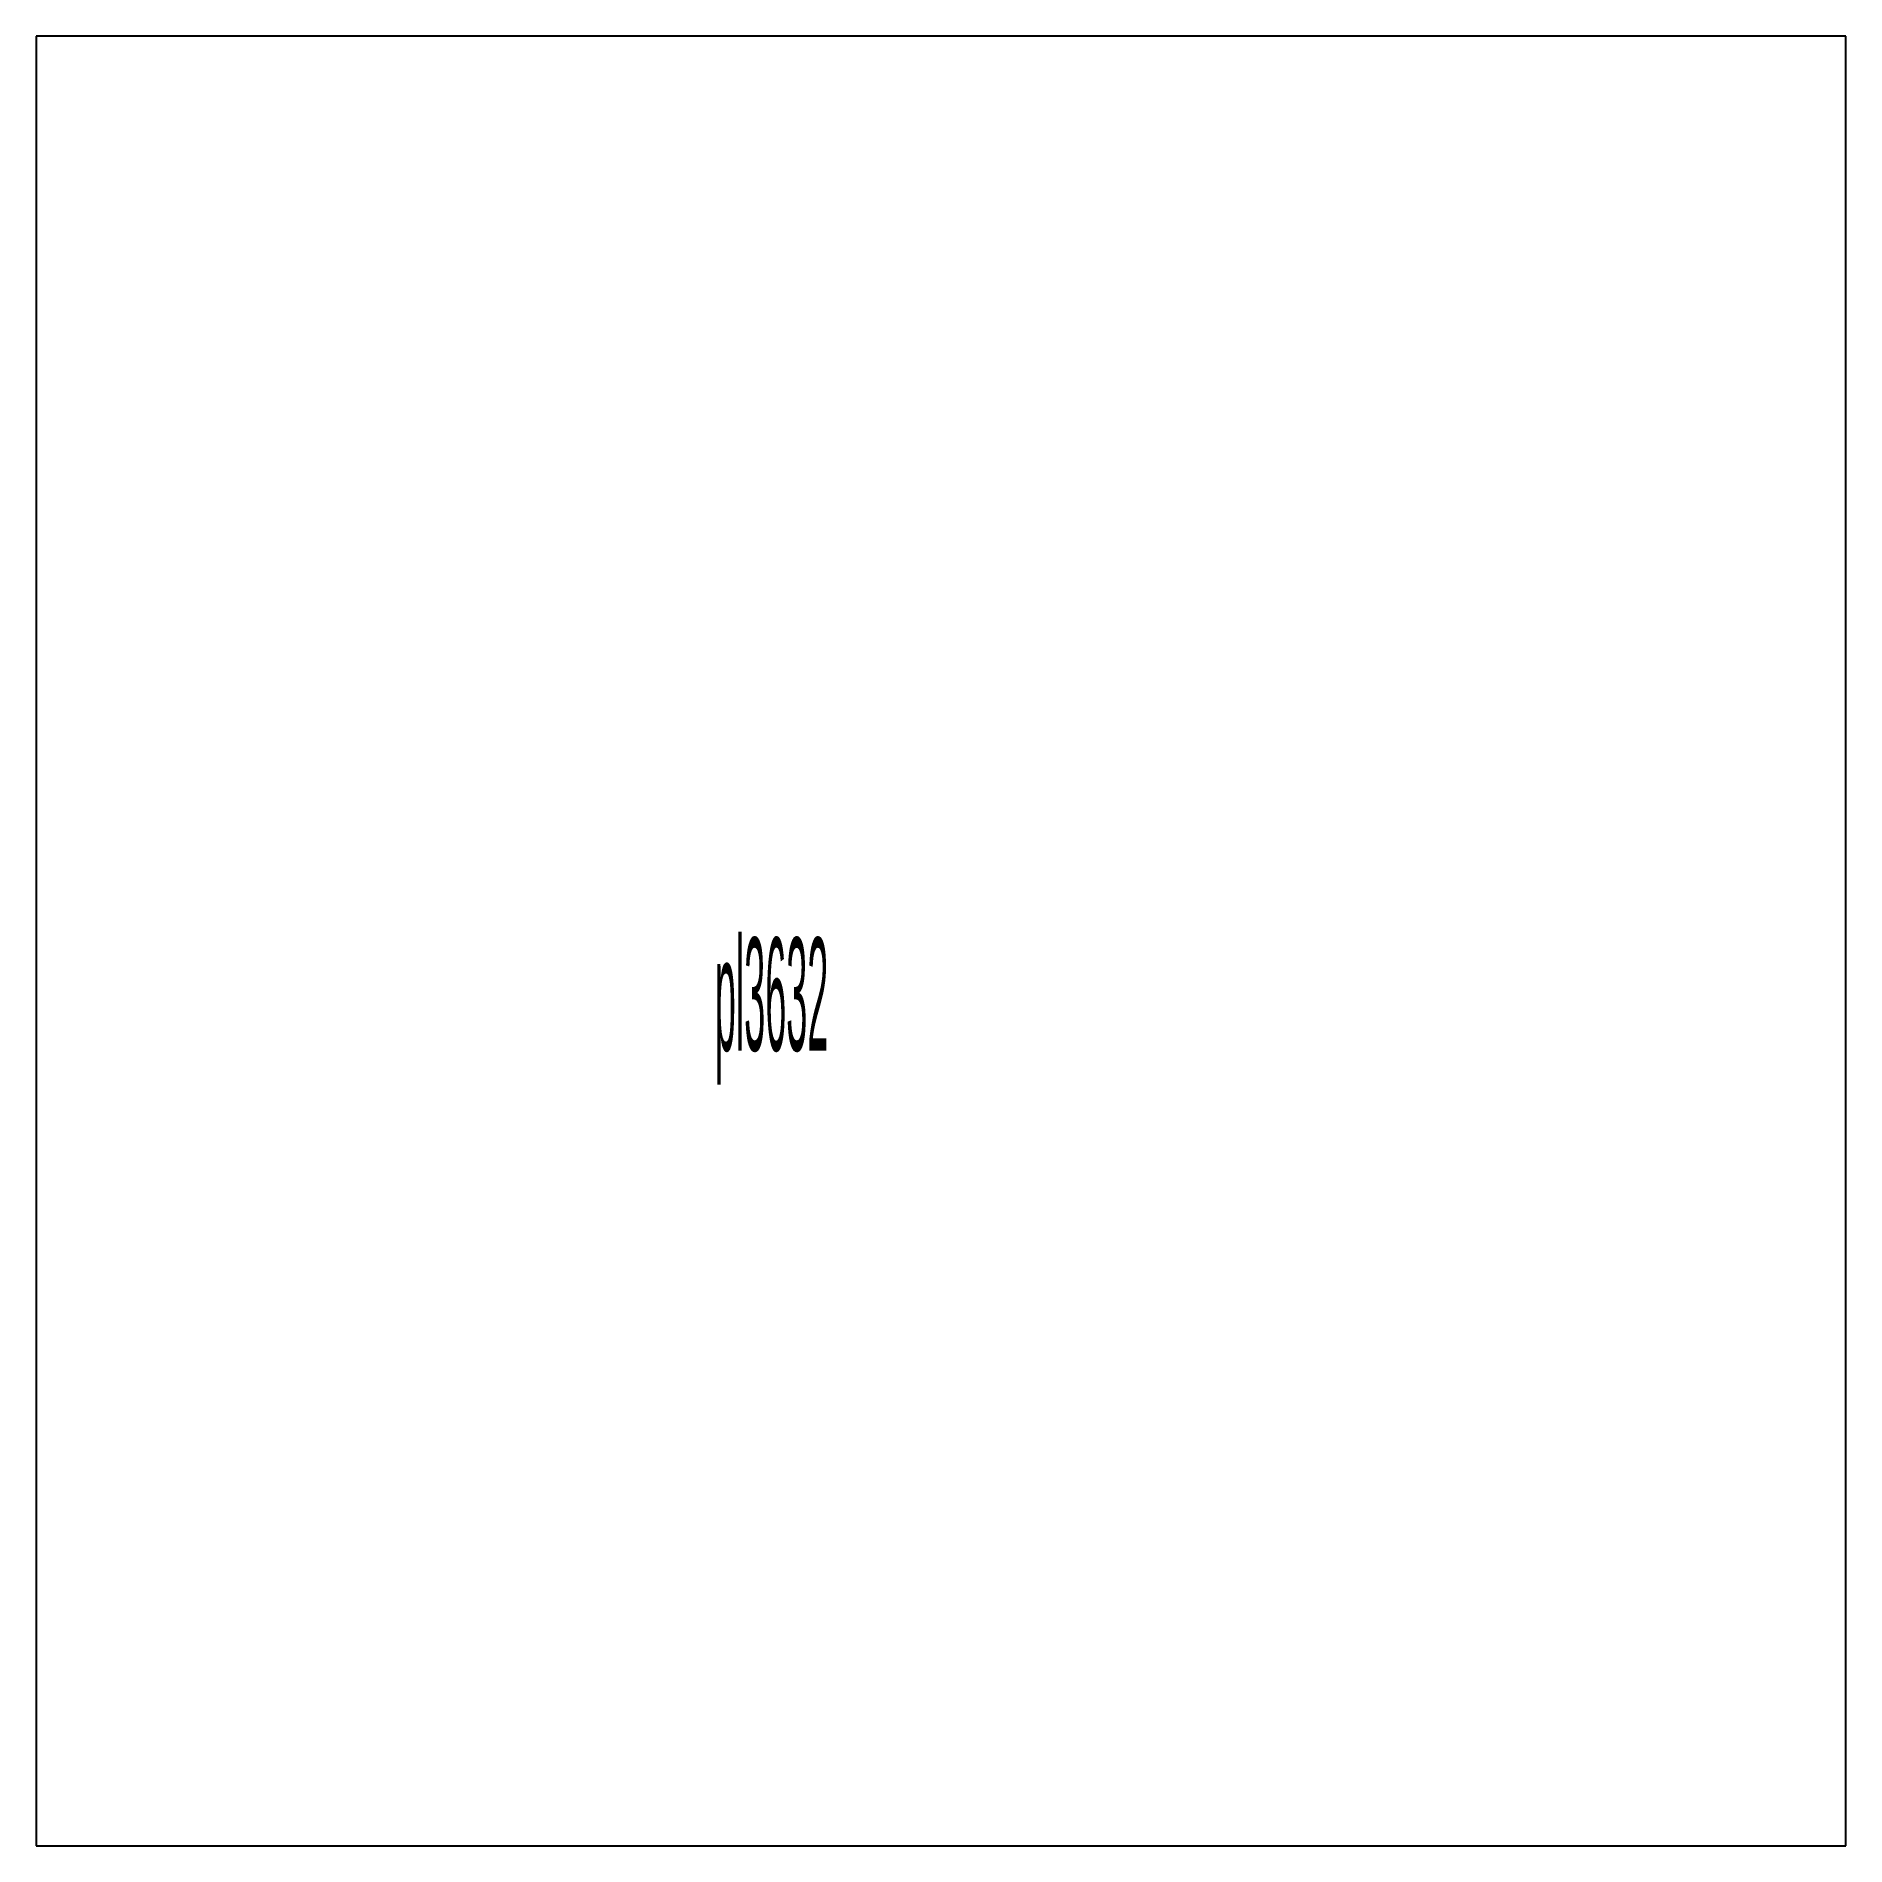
# Model space of a CAD drawing. Extents: x 0 to 4, y 0 to 4.
import ezdxf

# ---------------------------------------------------------------- set-up
doc = ezdxf.new("R2010")
doc.units = 0
doc.header["$MEASUREMENT"] = 0
doc.layers.add('BURN', color=1, linetype='CONTINUOUS')
doc.layers.add('SCRIBE', color=1, linetype='CONTINUOUS')

msp = doc.modelspace()

# ---------------------------------------------------------------- linework, layer by layer
at = {"layer": 'BURN'}
for p, q in [((4, 4), (0, 4)), ((0, 4), (0, 0)), ((4, 0), (4, 4)), ((0, 0), (4, 0))]:
    msp.add_line(p, q, dxfattribs=at)

# ---------------------------------------------------------------- texts
at = {"layer": 'SCRIBE', "width": 0.25}
msp.add_text('pl3632', height=0.25, dxfattribs=at).set_placement((1.5, 1.7575))

doc.saveas('drawing.dxf')
